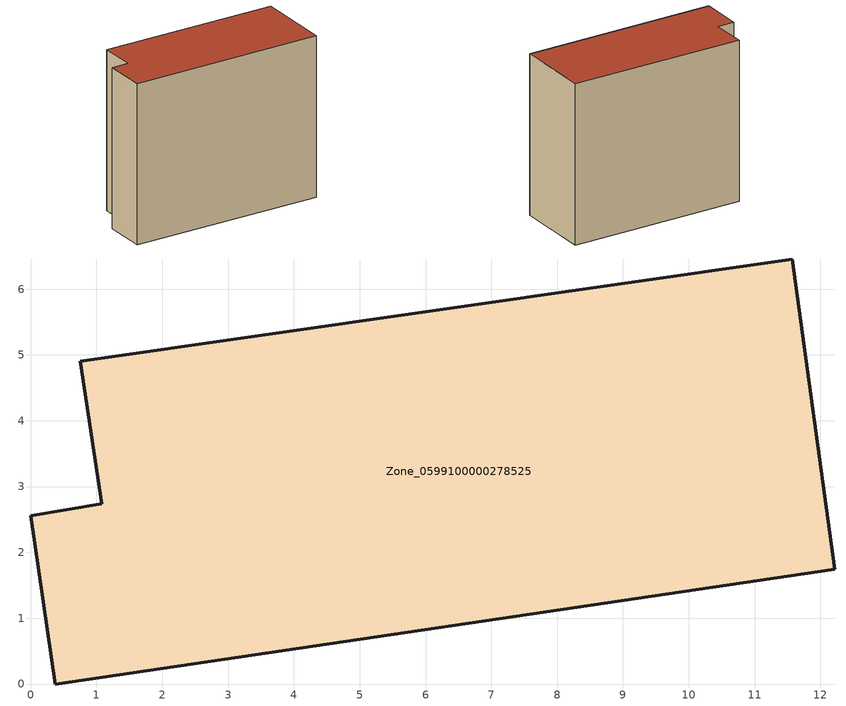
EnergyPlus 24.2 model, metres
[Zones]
Zone_0599100000278525
 floor ground (C_G): 12.22,1.75 0.37,0 0,2.56 1.08,2.74 0.75,4.91 11.57,6.46 z0
 wall outside (C_F): 0.37,0 12.22,1.75 11.57,6.46 0.75,4.91 1.08,2.74 0,2.56 0.37,0 z0:9.96
 roof outside (C_R): 0,2.56 0.37,0 12.22,1.75 11.57,6.46 0.75,4.91 1.08,2.74 z9.96
[BUILDING]
Pand.0599100000278525: North Axis=0; Terrain=City; Loads Convergence Tolerance Value=0.04; Temperature Convergence Tolerance Value=0.4; Solar Distribution=FullExterior; Maximum Number of Warmup Days=25; Minimum Number of Warmup Days=1
[Site:Location]
Rotterdam.The.Hague.AP_ZH_NLD Design_Conditions: Latitude=51.96; Longitude=4.45; Time Zone=1; Elevation=-4.5
[SITE:GROUNDTEMPERATURE:BUILDINGSURFACE]
18, 18, 18, 18, 18, 18, 18, 18, 18, 18, 18, 18
[MATERIAL] Thermal Absorptance=0.9; Solar Absorptance=0.7; Visible Absorptance=0.7
Name | Roughness | Thickness | Conductivity | Density | Specific Heat
G.TI.1946 | MediumSmooth | 0.15 | 1 | 540 | 1210
F.TI.1946 | Rough | 0.3 | 0.857143 | 1920 | 840
R.TI.1946 | MediumRough | 0.2 | 0.1 | 1500 | 1000
[CONSTRUCTION]
C_G: G.TI.1946
C_F: F.TI.1946
C_R: R.TI.1946
[ZONE]
Zone_0599100000278525: Type=1; Multiplier=1; Ceiling Height=Autocalculate; Volume=Autocalculate; Floor Area=autocalculate; Part of Total Floor Area=Yes
[ZONEINFILTRATION:DESIGNFLOWRATE]
Infil_Zone_0599100000278525: Zone or ZoneList or Space or SpaceList=Zone_0599100000278525; Schedule=AlwaysOn; Design Flow Rate Calculation Method=Flow/Area; Flow Rate per Floor Area=0.003; Constant Term Coefficient=1; Temperature Term Coefficient=0; Velocity Term Coefficient=0; Velocity Squared Term Coefficient=0
[HVACTEMPLATE:ZONE:IDEALLOADSAIRSYSTEM]
Zone_0599100000278525: Maximum Heating Supply Air Temperature=50; Minimum Cooling Supply Air Temperature=13; Maximum Heating Supply Air Humidity Ratio=0.0156; Minimum Cooling Supply Air Humidity Ratio=0.0077; Heating Limit=NoLimit; Cooling Limit=NoLimit; Dehumidification Control Type=ConstantSensibleHeatRatio; Cooling Sensible Heat Ratio=0.7; Dehumidification Setpoint=60; Humidification Control Type=None; Humidification Setpoint=30; Outdoor Air Method=None; Outdoor Air Flow Rate per Person=0.00944; Outdoor Air Flow Rate per Zone Floor Area=0; Outdoor Air Flow Rate per Zone=0; Demand Controlled Ventilation Type=None; Outdoor Air Economizer Type=NoEconomizer; Heat Recovery Type=None; Sensible Heat Recovery Effectiveness=0.7; Latent Heat Recovery Effectiveness=0.65
[ZONECONTROL:THERMOSTAT]
ThermostatControl_Zone_0599100000278525: Zone or ZoneList=Zone_0599100000278525; Control Type Schedule=DualSetpointControlType; Control 1=Thermostat_Zone_0599100000278525; Temperature Difference Between Cutout And Setpoint=0
[THERMOSTATSETPOINT:DUALSETPOINT]
Thermostat_Zone_0599100000278525: Heating Setpoint Temperature Schedule=HeatingSetpoint_Zone_0599100000278525; Cooling Setpoint Temperature Schedule=CoolingSetpoint_Zone_0599100000278525
[SCHEDULE:COMPACT]
HeatingSetpoint_Zone_0599100000278525: Through: 12/31, For: AllDays, Until: 24:00, 21
CoolingSetpoint_Zone_0599100000278525: Through: 12/31, For: AllDays, Until: 24:00, 24
DualSetpointControlType: Through: 12/31, For: AllDays, Until: 24:00, 4
AlwaysOn: Through: 12/31, For: AllDays, Until: 24:00, 1
